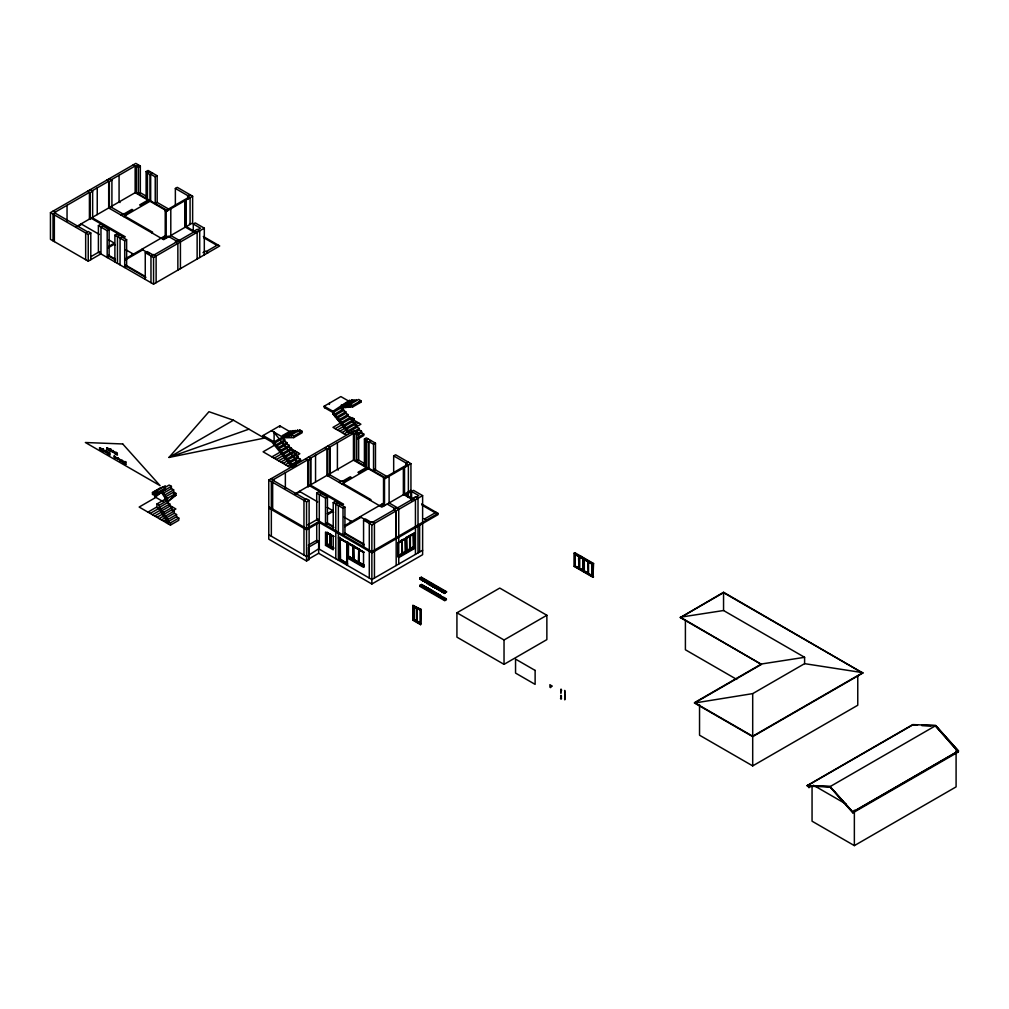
<?xml version="1.0" encoding="UTF-8"?>
<svg xmlns="http://www.w3.org/2000/svg" width="1009" height="1009" viewBox="0 0 1009 1009"><rect width="100%" height="100%" fill="white"/><g stroke="black" fill="none" stroke-linecap="round" stroke-linejoin="round"><path stroke-width="1.5" d="M268.76 480.082L268.772 539.184L306.559 561.004L306.547 501.902L268.76 480.082L354.096 430.818L358.649 433.454L358.649 460.154L356.719 461.264L356.719 434.564L354.739 433.416L354.739 460.117L366.406 466.864L366.406 440.151L364.426 439.016L364.426 465.717M306.559 561.004L309.12 559.516L309.12 528.363M318.655 541.404L308.477 547.282L308.477 559.15L318.655 553.273L318.655 541.404L316.725 540.294L308.313 545.15M319.285 521.376L306.547 528.602L268.76 506.795M346.718 565.027L346.718 557.611L348.647 556.501M114.421 452.385C113.285 454.466 114.938 450.329 113.777 451.918M121.345 460.735C120.147 462.778 122.001 458.754 120.714 460.268M443.695 597.227L446.483 599.674L444.729 600.683L419.883 586.343L419.883 585.51L421.472 584.4L441.084 595.714M444.893 600.494L446.331 598.829M116.678 457.935C118.343 460.508 115.367 457.039 117.321 458.3M560.853 690.888L561.357 690.383L560.853 691.632M560.676 691.455L561.345 691.253M560.676 695.731L561.395 695.819L560.676 695.983M560.638 696.803C561.786 696.967 560.071 698.178 561.395 696.916M561.408 696.866L560.676 696.752L561.395 696.576M561.395 697.648L561.206 698.417L560.676 697.724M419.908 578.031L419.744 578.863L444.755 593.305L446.533 591.69L421.346 577.198L419.908 578.031L444.931 592.472L446.533 591.69M444.906 592.523L444.755 593.305M852.832 812.119L958.55 751.011L935.671 725.66L830.016 786.654L852.832 812.119L830.016 786.49L807.137 785.595L830.13 786.591M958.487 751.112L935.671 725.484L912.792 724.588L807.137 785.595M444.528 593.519L444.654 593.153M560.689 690.661L561.672 690.143L561.017 689.664M560.676 697.257L561.408 697.358M564.674 691.493C564.889 685.779 564.939 704.686 564.699 698.644M422.809 579.519L423.074 580.478M424.739 580.629L424.991 581.588M424.953 582.281L425.937 582.193L425.041 582.281M426.656 581.739L427.564 582.761M427.059 583.076L427.16 583.719L427.816 583.139M427.866 583.303L427.185 583.505M429.796 584.425L429.102 584.627M431.726 585.535L430.78 585.447M432.445 585.081L432.71 586.04L434.198 585.598M432.659 586.733L433.416 586.506M433.643 586.645L432.962 586.847M434.374 586.191L435.27 587.213M438.625 589.748L438.726 590.391L439.382 589.811M440.365 591.186L441.349 591.097L440.454 591.173M442.081 590.643L442.346 591.602M442.295 592.296L443.279 592.207L442.598 592.409M440.151 595.941L440.416 596.912L441.917 596.47M444.01 591.753L444.263 592.712M443.834 597.58L441.892 597.757L442.648 596.887M163.054 486.716L154.705 491.534L154.705 497.475L157.757 494.41M163.054 492.657L160.809 491.358L167.557 501.927L173.649 495.81M330.422 539.815L330.347 540.269M154.705 497.475L165.299 489.504L165.299 485.796L156.95 490.614L156.95 494.322L154.705 495.242L152.46 494.423L152.46 492.468L160.809 487.65M167.557 501.927L175.907 495.343L175.907 493.388L173.649 492.102L165.299 496.92L167.557 498.219L175.907 493.388M561.256 690.572C560.31 690.32 561.294 687.999 561.017 689.702M560.5 698.468L561.017 699.174L561.521 698.468M444.729 599.851L419.883 585.51M564.788 693.208L564.674 692.477M203.313 236.497L219.722 245.969L153.545 284.16L100.976 253.94L100.976 227.113L103.549 225.625L100.976 224.137L98.403 225.625L98.403 252.326L100.976 253.814L88.237 261.167L50.45 239.36L50.45 212.647L135.786 163.382L140.327 166.018L140.327 192.719L146.759 196.427M54.953 212.281L89.423 192.378L89.423 219.079L92.639 217.969L92.639 191.269L90.066 189.78M91.996 190.89L108.695 181.254L108.695 207.955L163.622 239.663L192.631 222.913L192.631 196.213L177.281 187.346L175.364 188.456L175.364 205.735M111.267 179.766L135.143 165.98L135.143 192.681L167.418 211.322M87.493 191.269L90.066 192.744L92.639 191.269M109.338 181.62L111.911 180.132L111.911 206.845L109.338 208.321L109.338 181.62L106.765 180.132M133.213 164.871L135.786 166.346L138.347 164.871M150.026 171.606L147.453 173.094L147.453 199.795L148.096 199.429L136.429 192.681L136.429 165.98L138.41 167.128L140.327 166.018M146.116 198.281L146.116 171.58L148.046 170.458L157.152 175.73L157.152 202.431L169.235 209.405M147.453 173.094L150.026 174.57L152.586 173.094M167.305 210.515L150.669 200.905L150.669 174.204L155.235 176.84L157.152 175.73M75.965 226.848L135.572 192.442M77.794 226.533L81.716 224.275M136.429 192.681L135.786 193.06L135.786 166.346M140.327 192.719L138.41 193.829L138.41 167.128M121.004 215.068L123.577 213.58L126.15 215.068M50.45 212.647L88.237 234.466L90.797 232.978L90.797 259.691M124.107 213.883L131.927 209.38L132.885 209.935L125.078 214.45M148.411 199.858L139.633 204.928L140.604 205.483L149.382 200.413M123.577 216.544L150.669 200.905M107.194 230.695L109.123 229.585L109.123 256.412L107.194 257.535L107.194 230.695L98.403 225.625M157.152 202.431L155.235 203.541L155.235 176.84M114.9 261.861L114.9 235.147L116.83 234.038L119.403 235.526M190.07 194.724L187.497 196.213L190.07 197.688L190.07 224.402L189.528 223.594M162.651 239.108L165.224 237.62L165.224 210.919L189.099 197.133M165.224 210.919L166.195 211.474L192.631 196.213M90.785 256.727L99.702 251.582M109.01 246.209L114.358 243.119L108.922 239.978M108.152 247.823L114.358 244.228L115.316 244.783M114.9 235.147L124.7 240.81L126.63 239.701L126.63 266.401L145.901 277.525M107.194 257.409L109.123 256.299L115.543 260.007M151.716 232.802L152.687 232.234L124.536 215.989M132.784 253.763L131.826 254.318L132.469 254.684M125.015 258.985L166.296 235.147M125.078 260.057L142.736 249.866M193.274 231.881L193.274 224.023L195.204 222.913L204.31 228.173L204.31 254.873M145.258 279.379L145.258 252.679L147.188 251.569L152.901 254.861M126.63 266.401L124.7 267.511L124.7 240.81M154.2 254.873L175.932 242.324M178.505 240.836L195.204 231.2M197.777 229.711L200.45 228.173L193.274 224.023M145.258 252.679L153.557 257.472L204.31 228.173M203.023 252.641L205.584 251.165L208.157 252.641M206.227 251.531L217.793 244.859M233.445 420.223L168.982 457.443L208.964 411.71L233.445 420.223L264.383 438.095L168.982 457.443L248.908 429.166M164.391 487.801L169.159 485.052L171.404 486.351L171.404 488.57L163.054 493.388L163.054 490.424L160.406 491.421M165.299 488.015L156.95 492.833L154.705 491.534M154.705 495.242L163.054 490.424M156.95 494.322L165.299 489.504M163.054 491.169L171.404 486.351M292.433 467.457L271.9 442.056L263.097 436.985L263.097 435.497L279.796 425.848L289.621 431.524M163.054 493.388L165.299 494.687L173.649 489.869L173.649 493.578M335.202 415.317L343.552 410.486L343.552 409.011L335.202 413.829L324.154 407.447L324.154 406.211L340.853 396.575L348.294 400.863M156.95 503.97L165.299 499.14L167.557 500.439L159.195 505.257L156.95 503.97L156.95 507.199L159.195 508.977L168.2 523.81M147.957 512.118L156.307 507.3L158.564 508.599L150.202 513.417M284.752 439.836L276.403 444.654L276.403 446.142L284.752 441.324L284.752 439.836L282.507 438.537L282.507 435.573L290.857 430.755M159.195 505.257L159.195 507.489L167.557 502.671L169.802 503.97L169.802 506.19L161.453 511.008L161.453 508.788L169.802 503.97M282.507 435.573L284.752 436.872L284.752 435.383L293.102 430.566L293.102 432.054M263.097 435.497L274.145 441.879L282.507 437.048L271.446 430.679M284.752 435.383L286.997 436.683L286.997 435.194L295.347 430.376L295.347 431.865M274.145 441.879L274.145 443.355L284.891 437.162M286.997 435.194L289.242 436.493L289.242 435.018L297.592 430.187L299.85 431.486L299.85 430.011L302.095 431.31L302.095 432.785L293.745 437.616L282.507 437.792M324.154 406.211L332.957 411.294L349.656 400.169L349.656 401.658M152.46 514.716L160.809 509.898M289.242 435.018L291.5 436.317L291.5 434.829L299.85 430.011M341.307 406.476L343.552 407.775L343.552 404.811L351.901 399.98L354.146 401.279L354.146 399.804L345.797 404.622L345.797 407.586L341.307 404.987M274.713 445.108L263.097 451.818L289.886 467.281L292.269 465.906M332.957 412.53L341.307 407.712L343.552 409.011M154.705 516.015L162.008 511.803M351.624 405.341L348.055 407.396L348.055 404.432L356.404 399.614M291.5 434.829L293.745 436.128L302.095 431.31M345.797 406.097L348.181 404.723M343.552 407.775L345.936 406.4M352.683 405.832L350.3 407.22L350.3 404.243L358.649 399.425L360.894 400.724L360.894 402.213L352.545 407.031L348.055 404.432M163.698 512.307L172.047 507.489L172.047 509.709L163.698 514.54L163.698 512.307L161.453 511.008M345.797 407.586L350.577 404.836M156.95 517.314L162.916 513.871M278.648 447.441L286.997 442.623L286.997 444.099L278.648 448.917L278.648 447.441L276.403 446.142M350.3 404.243L352.545 405.542L360.894 400.724M159.195 518.613L163.975 515.864M172.325 511.033L175.907 508.977L169.159 505.08M332.957 411.294L332.957 414.018L337.447 416.616L345.797 411.786L345.797 413.274L337.447 418.092M165.943 515.839L174.292 511.008L174.292 513.24L165.943 518.058L165.943 515.839L163.698 514.54M280.893 450.216L289.242 445.398L289.242 446.886L280.893 451.704L280.893 450.216L278.648 448.917M161.453 519.912L166.22 517.163M271.9 456.9L280.25 452.07L282.507 453.369L274.145 458.2M163.698 521.212L167.28 519.143M335.202 413.829L335.202 416.793L339.692 419.391L348.055 414.573L348.055 416.061L339.692 420.879M168.2 519.358L176.55 514.54L176.55 516.759L168.2 521.577L168.2 519.358L165.943 518.058M283.138 453.003L291.5 448.185L291.5 449.661L283.138 454.491L283.138 453.003L280.893 451.704M165.943 522.511L168.326 521.136M276.403 459.499L283.554 455.362M340.109 423.238L332.957 427.362L346.44 435.156M337.447 416.616L337.447 419.58L341.95 422.178L350.3 417.348L350.3 418.836L341.95 423.654M285.396 455.791L293.745 450.96L293.745 452.448L285.396 457.266L285.396 455.791L283.138 454.491M349.518 418.912L351.901 417.537L354.146 418.836L354.146 420.324L360.894 424.221L356.127 426.971M168.2 521.577L170.445 522.876L178.795 518.058L178.795 520.278L170.445 525.109L139.154 507.048L155.853 497.399L163.307 501.7M278.648 460.798L284.916 457.178M292.963 452.524L295.347 451.149M335.202 428.661L342.354 424.537M351.763 420.211L354.146 418.836M339.692 419.391L339.692 422.355L344.195 424.953L352.545 420.135L352.545 421.623L344.195 426.441M280.893 462.084L286.859 458.641M295.208 453.823L297.592 452.448M287.641 458.565L295.99 453.747L295.99 455.223L287.641 460.054L287.641 458.565L285.396 457.266M337.447 429.96L343.413 426.517M351.763 421.699L354.146 420.324M283.138 463.383L287.918 460.634M296.268 455.816L299.85 453.747L290.075 448.11M339.692 431.259L343.867 428.85M354.02 422.998L356.404 421.623M341.95 422.178L341.95 425.142L346.44 427.74L354.79 422.922L354.79 424.398L346.44 429.216M289.886 461.353L298.235 456.522L298.235 458.01L289.886 462.828L289.886 461.353L287.641 460.054M285.396 464.682L288.965 462.614M341.95 432.558L346.718 429.809M355.067 424.978L358.649 422.922M344.195 424.953L344.195 427.93L348.685 430.515L357.047 425.697L357.047 427.185L348.685 432.003M287.641 465.981L291.223 463.913M344.195 433.857L348.963 431.108M292.143 464.127L300.493 459.309L300.493 460.785L292.143 465.616L292.143 464.127L289.886 462.828M355.71 432.029L359.292 429.96L359.292 428.484L350.943 433.302L346.44 430.704L346.44 427.74M273.262 479.716L307.732 459.814L307.732 486.515L310.949 485.405L310.949 458.704L308.376 457.216M305.803 458.704L308.376 460.18L310.949 458.704M327.648 449.055L330.22 447.567L330.22 474.28L327.648 475.756L327.648 449.055L325.075 447.567M351.523 432.306L354.096 433.794L356.669 432.306M357.955 433.328L361.537 431.259L361.537 432.747L357.955 434.816M356.719 434.564L358.649 433.454M357.817 437.49L363.782 434.047L363.782 435.522L357.817 438.965M364.426 439.016L366.355 437.893L375.474 443.165L375.474 469.866L373.544 470.976L373.544 444.275L368.979 441.639L368.979 468.34L385.615 477.951M366.406 466.864L365.762 467.23L365.762 440.529L368.335 439.041M365.762 440.529L368.335 442.005L370.908 440.529M373.544 444.275L375.474 443.165M294.578 494.12L353.882 459.877M296.104 493.969L300.026 491.711M354.739 460.117L354.096 460.495L354.096 433.794M268.76 508.031L306.559 529.851L319.285 522.485L371.867 552.844L438.032 514.64L438.032 513.404L371.854 551.608L316.712 519.761L316.712 493.06L319.285 491.585L321.858 493.06L319.285 494.549L319.298 549.199M339.314 482.504L341.887 481.016L344.46 482.504M306.547 501.902L309.12 500.414L309.12 527.127M342.429 481.318L350.237 476.816L351.208 477.371L343.388 481.886M366.734 467.293L357.943 472.363L358.914 472.918L367.692 467.848M341.887 483.979L368.979 468.34M393.674 473.171L393.674 455.891L395.604 454.782L410.94 463.648L410.953 497.878M325.503 498.143L327.433 497.021L327.433 523.848L325.503 524.97L325.503 498.143L316.712 493.06M333.222 529.296L333.222 502.583L335.139 501.473L337.712 502.961M405.807 466.789L405.807 463.648L408.38 462.16M380.973 506.543L383.534 505.055L383.534 478.354L407.409 464.569M383.534 478.354L384.505 478.909L410.94 463.648M307.821 524.907L318.012 519.017M327.32 513.644L332.667 510.554L327.231 507.413M327.698 514.54L332.667 511.664L333.638 512.219M333.222 502.583L343.01 508.246L344.939 507.136L344.939 533.837L364.211 544.961M325.503 524.844L327.433 523.734L333.853 527.442M370.038 500.237L370.997 499.669L342.858 483.425M327.332 544.04L330.284 545.743L326.966 544.255L327.332 532.361L327.231 544.381M351.094 521.199L350.136 521.754L350.779 522.12M344.561 525.702L383.294 503.34M333.702 548.152L330.75 546.449L330.75 534.77L333.891 536.359M344.75 526.711L361.058 517.302M410.94 490.349L381.932 507.098L327.004 475.39L327.004 448.69L310.305 458.326L310.305 485.039L343.59 504.248L342.631 504.803L309.977 485.96M410.953 491.585L404.521 495.293L404.521 467.356M411.584 500.88L411.584 491.459L413.513 490.349L422.62 495.608L422.62 522.309M363.568 546.815L363.568 520.114L365.498 519.004L371.211 522.296M330.107 541.404L330.422 540.685M344.939 533.837L343.01 534.947L343.01 508.246M326.966 544.255L327.711 543.826M325.516 545.364L333.222 549.817L333.222 536.473L325.516 532.02L325.516 545.364L327.446 544.255M339.756 537.154L339.112 537.52L339.112 559.768L340.613 559.402L346.819 563.476L346.819 542.716L347.676 542.211M340.184 538.882L340.5 559.465L347.146 563.299M330.75 546.449L333.096 547.37M372.51 522.309L394.242 509.759M396.814 508.271L413.513 498.635M416.086 497.147L418.76 495.608L411.584 491.459M363.568 520.114L371.867 524.907L422.62 495.608M363.845 566.137L347.462 556.678L347.462 542.829L348.105 542.464L348.105 556.312L363.177 565.015M348.319 543.334L348.319 556.186L353.137 558.973M352.709 545.869L353.352 545.491L353.352 559.339M353.352 546.487L353.781 559.087L352.709 559.705M339.112 559.768L347.676 563.981L347.462 564.599L347.462 557.17L364.274 566.881M348.105 556.804L358.813 562.984L358.813 549.136L358.384 562.24L353.68 559.15L353.68 546.298M358.813 549.64L359.242 562.745L358.599 563.11M347.462 556.678L348.105 556.312M352.923 559.087L348.433 556.123M424.549 518.967L436.102 512.295M400.56 540.849L403.133 539.374M409.553 535.665L412.126 534.177M399.35 541.921L402.087 540.723M402.112 540.332L406.261 538.062L406.261 551.91L397.912 556.224L402.087 553.575M412.315 534.429L406.387 537.734L406.387 551.582L414.056 547.155L414.056 533.799M399.463 541.984L406.261 538.062M405.959 537.482L414.346 533.383L414.346 547.231L405.959 551.33M398.744 542.766L415.443 533.13M397.697 556.11L405.694 551.482L405.378 538.44L405.378 551.305L402.427 553.373L402.087 540.219L402.087 554.067M413.463 546.626L410.348 548.795M413.564 546.689L413.349 533.711L413.564 546.689L410.133 548.682L410.562 549.413M409.679 535.956L409.679 548.82L406.741 550.889L413.703 546.865L413.703 533.017M410.133 549.173L413.917 546.992L414.346 533.383M398.631 556.06L406.047 551.784L406.047 537.936M397.987 557.17L414.699 547.534L414.699 532.689M398.744 557.599L415.443 547.963M422.62 550.258L371.867 579.544L318.655 548.82L306.559 556.552L268.772 534.732M318.655 553.273L371.867 583.997L422.62 554.698L422.62 523.545M419.744 578.863L421.384 577.262M419.883 586.343L421.472 585.334M412.908 605.4L421.27 609.486L420.627 624.685L412.908 620.232L412.908 605.4L420.627 609.852L420.627 624.685M421.27 609.486L420.198 610.104L420.198 623.94L413.337 619.993L413.337 606.144L420.841 609.726M419.694 622.919L413.98 619.614L414.409 606.51L414.308 619.438L416.553 621.103L416.553 608.25L417.411 607.746L416.767 621.973M412.908 620.232L414.409 619.375M456.926 612.791L499.758 588.07L546.865 615.263L546.865 639.618L504.033 664.351L456.926 637.146L456.926 612.791L504.033 639.996L546.865 615.263M574.197 553.083L574.84 552.718L593.569 563.527L592.939 577.262L574.197 566.44L574.197 553.083L592.939 563.905L592.939 577.262M579.33 556.817L579.33 568.382L583.908 570.867L583.278 571.233L574.588 566.213L574.588 553.752L583.908 558.406L582.887 558.986M574.979 565.999L574.979 554.433L579.04 556.527M578.825 556.211L579.469 555.833M579.645 568.206L579.645 556.627M589.849 561.824L593.191 563.754L592.548 576.58L583.656 571.46L584.299 558.62L588.739 561.193L587.818 561.723L584.161 559.604L584.161 571.182L592.371 575.786L592.371 564.22L588.323 561.433M574.197 566.44L575.231 565.847M574.802 553.638L574.802 566.099L588.524 573.78L588.524 561.307L584.085 558.746L584.085 571.208M578.825 568.672L579.04 556.085M583.656 558.999L592.548 564.119L593.569 563.527M583.656 571.46L584.476 570.993L588.146 573.099L587.818 561.723M588.108 574.02L588.739 573.654M592.371 575.786L592.258 564.283L588.209 561.95M723.554 592.27L680.369 617.596L761.429 664.401L680.369 617.193L723.554 610.521L804.602 657.313L804.602 663.657L752.701 693.624L694.52 703.021L752.701 736.62L862.796 673.066L723.554 592.27L723.554 610.521M680.369 617.596L723.554 592.674L862.796 673.066M694.52 703.021L761.429 664.401M699.54 704.559L699.54 735.208L752.701 765.894L857.764 705.241L857.764 676.131M807.2 785.771L912.981 724.777M807.44 785.708L808.978 787.55L812.056 785.771L812.056 821.2L854.358 845.618L956.091 786.881L956.091 751.453M956.091 750.116L956.683 749.775L935.532 726.177M958.373 750.973L852.706 811.98L852.832 812.863L830.13 787.02L808.978 786.2L808.978 787.55M852.832 812.863L958.235 752.008L935.532 725.736M422.09 584.716L420.69 585.523L422.544 584.968M423.376 585.762C420.93 586.305 424.827 587.906 424.474 586.09M429.254 584.11L429.09 584.829L429.746 584.249M430.061 583.707L428.396 583.555M431.991 584.816L430.225 584.299M425.306 586.872C422.859 587.415 426.757 589.029 426.391 587.2M427.866 588.045L426.466 588.852L428.321 588.31M429.796 589.155L428.396 589.962L430.25 589.42M439.697 589.269L437.931 588.751M440.151 589.533L441.362 589.42M433.643 591.388L432.256 592.195L434.11 591.652M435.573 592.497L434.173 593.305L436.027 592.762M437.502 593.607L436.102 594.415L437.956 593.872M444.906 592.775L445.663 591.905M439.432 594.73L438.032 595.537L439.886 594.982M444.578 598.009C442.131 598.551 446.028 600.153 445.663 598.324M172.88 496.226L175.907 495.343M564.763 697.66L564.763 696.992M804.602 657.313L761.429 663.998L694.52 702.63L752.701 736.217L862.796 672.662L804.602 663.657M358.649 402.389L360.894 402.213M561.017 691.657L561.017 691.014M561.017 692.388L560.853 692.363M561.017 693.637L560.853 693.599M156.307 494.145L158.88 493.956M912.842 724.853L917.522 724.954M921.923 725.206L935.671 725.66M921.936 725.648L931.004 726.001M422.09 578.296L420.589 578.737L421.144 579.368M423.376 579.355L424.02 579.406M425.306 580.465L425.937 580.516M423.78 580.944L423.074 581.361M423.326 581.285L423.755 580.793M427.236 581.575L427.866 581.638M425.71 582.054L425.003 582.47M431.461 585.245L430.78 585.8M435.32 587.465L434.639 588.033M435.346 587.629L434.892 587.957M437.2 588.323L436.002 587.642M437.275 588.739L436.506 588.953L437.452 588.701M436.809 589.079L437.25 588.588M442.648 590.479L443.279 590.53M438.738 590.189L439.432 589.988L438.486 590.252M431.726 590.278L430.326 591.085L432.18 590.53M444.578 591.589L445.209 591.64M443.052 592.069L442.346 592.485M103.095 450.973L103.309 448.69L103.776 451.427L102.287 450.569L102.653 449.219L103.309 449.964M124.763 461.466L125.898 461.996M125.154 463.787L125.318 461.781M125.835 462.021L125.835 464.254M115.568 454.037C116.376 451.061 115.858 451.641 116.275 454.454C114.156 454.403 114.938 450.43 115.795 453.281L115.404 453.886M124.876 462.589L124.498 461.895L125.318 462.854M146.116 171.58L148.096 172.716M175.364 188.456L188.141 195.834L188.141 198.975M109.338 178.656L111.911 180.132M194.106 231.175L186.211 226.621L186.211 199.921M194.56 232.436L185.353 227.113L185.353 200.413M203.78 237.758L216.935 245.351M120.046 202.519L119.075 201.964L119.075 175.251M180.283 241L170.798 235.526L170.798 208.813M167.898 236.081L177.004 241.328M111.267 206.467L111.911 206.845M163.622 236.699L166.195 238.187L166.195 211.474M111.267 207.211L122.934 213.946M91.996 217.591L125.28 236.812L124.309 237.367L91.668 218.524M102.905 225.991L109.123 229.585M121.975 237.001L126.63 239.701M141.777 249.311L149.521 253.776M81.073 223.897L99.399 234.479M125.721 249.677L133.428 254.129M53.023 211.171L55.583 212.647L53.023 214.135L53.023 240.836M90.797 232.978L88.237 231.502L85.664 232.978L85.664 259.691M54.953 213.025L87.594 231.868M108.619 255.264L114.963 258.922M125.305 264.888L145.473 276.542M956.683 751.112L958.235 752.008M345.797 404.622L350.3 407.22M343.552 404.811L348.055 407.396M343.552 410.486L345.797 411.786M345.797 413.274L348.055 414.573M348.055 416.061L350.3 417.348M349.656 417.726L351.901 419.025M350.3 418.836L352.545 420.135M352.545 421.623L354.79 422.922M354.79 424.398L357.047 425.697M357.047 427.185L359.292 428.484M583.694 558.519C575.193 550.561 580.263 563.917 578.825 568.218L575.08 565.935L575.231 553.386M574.588 553.752L583.316 558.746L583.278 571.233M359.292 429.96L361.537 431.259M574.979 554.433L578.939 556.59M579.216 556.88L582.988 558.923L583.316 570.312L580.869 568.912M361.537 432.747L363.782 434.047M393.674 455.891L406.45 463.27M405.807 463.648L408.38 465.124L408.38 491.837M589.559 574.562L593.569 576.883M574.802 566.099L579.04 568.546M358.157 459.864L365.069 463.863M374.402 469.248L387.935 477.068M736.734 679.41L685.401 649.771L685.401 620.661M384.391 477.989L353.453 460.117L353.453 433.416L329.577 447.201L329.577 473.902L330.22 474.28M327.648 446.092L330.22 447.567M404.521 494.057L412.567 498.698M421.636 503.932L438.032 513.404M411.558 499.114L403.663 494.549L403.663 467.848M422.09 505.194L435.245 512.786M423.906 518.601L426.466 520.076M338.356 469.954L337.397 469.399L337.397 442.686M284.752 441.324L286.997 442.623M398.593 508.435L389.108 502.961L389.108 476.261M286.997 444.099L289.242 445.398M289.242 446.886L291.5 448.185M387.179 504.071L395.314 508.776M291.5 449.661L293.745 450.96M396.159 510.869L396.159 537.57L396.171 510.869L393.598 509.394L396.171 507.905L398.744 509.394L398.744 536.094M293.745 452.448L295.99 453.747M381.944 504.134L384.505 505.623L384.505 478.909M295.99 455.223L298.235 456.522M329.577 474.646L341.244 481.381M274.145 443.355L276.403 444.654M298.235 458.01L300.493 459.309M292.143 465.616L294.388 466.915M409.995 536.145L409.995 548.997L409.919 535.691M406.312 537.784L406.741 550.889M321.215 493.439L327.433 497.021M340.285 504.437L344.939 507.136M413.703 546.865L414.699 547.534M360.087 516.747L367.831 521.212M397.912 542.375L398.341 556.476M813.418 785.216L846.173 804.123M405.378 551.305L406.261 551.91M299.383 491.333L317.709 501.914M344.031 517.112L351.737 521.565M271.333 478.607L273.906 480.082L271.333 481.57L271.333 508.271M309.12 500.414L306.547 498.938L303.974 500.414L303.974 527.127M401.658 553.815L402.301 554.193M273.262 480.461L305.904 499.304M326.929 522.7L333.273 526.357M344.964 533.105L363.795 543.977M421.346 577.842L433.365 584.69M435.573 586.078L446.533 592.283M419.744 578.271L444.755 592.712M421.838 579.683L421.699 580.402L421.144 579.885M423.112 581.159L423.969 580.919M432.747 586.733L433.605 586.481M442.383 592.296L443.241 592.043M340.437 538.289L343.085 539.815M345.734 541.341L351.826 544.86M352.355 545.163L358.977 548.984M340.5 538.692L347.247 542.464L347.247 564.22L339.756 559.894L339.756 538.138M358.813 549.136L348.433 543.271L348.319 556.186M364.06 552.163L359.128 549.451L359.027 562.858L364.274 565.898M347.033 542.59L339.541 538.264L339.541 560.02M347.462 542.829L363.845 552.289M338.368 537.948L363.53 552.478L363.53 567.31L346.718 557.611M420.059 585.207L444.893 599.548M329.111 533.597L327.143 532.462L327.143 544.154L330.094 545.856L330.094 534.165M326.966 532.575L329.918 534.278L329.918 545.957M330.75 534.77L333.702 536.473M359.128 562.303L364.06 565.027M333.891 548.038L330.939 546.336L330.939 534.656M359.027 562.366L363.845 565.154M359.746 563.527L363.618 565.759M332.907 548.518L326.475 544.81L326.475 532.941M417.297 608.301L420.412 609.978M413.337 606.144L420.198 610.104M413.98 606.762L416.553 608.25M417.297 621.166L420.412 622.83M417.196 621.229L420.198 622.957M420.627 623.701L417.196 621.721L417.196 607.872M308.477 559.15L309.12 559.516M419.984 623.575L413.551 619.867L413.551 606.018L416.982 607.998L416.982 621.847M171.404 488.57L173.649 489.869M125.898 464.354L124.145 462.753L124.801 463.598M152.46 492.468L154.705 493.767M169.802 506.19L172.047 507.489M172.047 509.709L174.292 511.008M174.292 513.24L176.55 514.54M176.55 516.759L178.795 518.058M159.195 507.489L161.453 508.788M110.195 450.872L110.082 449.257L109.628 450.619L111.116 451.477L110.725 448.765L110.309 450.947M123.123 462.677L123.01 461.063L122.543 462.425L124.044 463.282L123.577 461.378L123.237 462.753M114.912 456.484C115.001 460.117 117.637 457.329 114.484 456.295L114.358 457.67L114.282 455.526A1.286 0.744 60 0 0 114.534 456.131L114.698 456.421M108.064 453.911L108.455 453.243C107.559 450.304 106.828 454.403 108.934 454.403C108.493 451.931 109.06 450.783 108.228 454M332.957 414.018L348.685 433.492L348.685 430.515M103.208 449.787L103.095 451.036M100.244 448.236C98.592 449.724 101.695 446.445 100.559 450.241C100.471 451.162 98.277 446.092 100.244 448.135M119.806 459.549L119.314 458.969L119.806 459.7M445.171 593.153L444.263 593.229M854.358 810.189L854.358 845.618M752.701 693.624L752.701 765.894M592.762 564.006L592.762 576.467L588.323 573.453M592.548 564.119L592.548 576.58M584.299 558.62L584.299 571.081M504.033 639.996L504.033 664.351M419.63 525.285L419.63 551.986M418.016 524.97L418.016 498.257L415.443 496.781L412.87 498.257L415.443 499.745L415.443 526.446M418.016 526.206L418.016 552.907M416.881 608.061L416.881 620.913M415.443 527.682L415.443 554.395M410.348 535.451L410.348 549.3M408.38 493.073L408.38 496.214M407.737 492.707L407.737 497.412M406.602 537.86L406.602 551.709M405.618 537.683L405.618 551.532M403.449 467.974L403.449 494.675M401.759 541.959L401.759 553.386M398.744 537.33L398.744 564.031M398.151 542.615L398.265 555.53M396.171 538.806L396.171 565.519M374.44 550.119L374.427 523.419L371.867 521.93L369.294 523.419L369.294 550.119M374.44 551.355L374.44 578.069M371.867 524.907L371.867 583.997M369.294 551.355L369.294 578.069M368.335 442.005L368.335 468.718M358.712 549.199L358.712 562.063M353.137 545.617L353.137 559.465L347.891 556.438L347.891 542.59M352.923 545.743L352.923 559.591M352.545 405.542L352.545 407.031M351.901 399.98L351.901 401.468M347.676 543.775L347.676 554.647M347.146 542.527L347.033 564.346M341.307 407.712L341.307 409.2M340.184 537.885L340.184 559.654M338.368 533.496L338.368 560.209M338.356 532.26L338.356 505.559L340.928 504.071L338.356 502.583L335.783 504.071L335.783 530.772M335.795 532.02L335.795 558.721M331.129 534.543L331.129 546.235M330.334 533.685L330.334 547.042M329.401 403.184L329.401 404.42M324.797 406.589L324.797 407.825M316.725 522.574L316.725 541.429M315.552 455.299L315.552 481.999M308.376 460.18L308.376 486.893M303.986 528.363L303.986 555.064M297.592 430.187L297.592 431.675M295.94 465.83L295.94 459.89L274.107 432.457L274.107 441.362M293.745 436.128L293.745 437.616M285.358 472.729L285.358 488.444M279.796 425.848L279.796 427.337M272.657 482.34L272.657 509.041M271.345 509.52L271.345 536.22M199.706 257.535L199.706 230.821L197.133 229.346L194.56 230.821L197.133 232.31L197.133 259.01M185.139 200.539L185.139 227.239M180.434 268.659L180.422 241.946L177.861 240.47L175.289 241.946L177.861 243.434L177.861 270.135M170.445 522.876L170.445 525.109M167.557 498.219L167.557 502.671M165.299 494.687L165.299 500.628M156.13 282.684L156.118 255.983L153.557 254.495L150.972 255.983L150.984 282.684M153.557 257.472L153.557 284.172M150.026 174.57L150.026 201.283M120.046 264.825L120.046 238.124L122.619 236.636L120.046 235.147L117.473 236.636L117.473 263.336M97.242 187.863L97.242 214.564M90.066 192.744L90.066 219.445M88.237 234.466L88.237 261.167M67.048 205.294L67.048 221.009M54.347 214.904L54.347 241.605M564.674 694.457A3.96 2.283 60 0 1 564.699 696.677M120.071 459.675C120.311 463.043 119.176 458.691 120.071 459.675M100.963 449.182L101.215 450.001L100.963 448.21L100.963 449.182M108.304 449.219L108.543 450.039L108.304 448.248L108.304 449.219M102.035 449.85L101.215 449.661L101.783 448.69L102.035 449.85M109.376 449.888L108.543 449.699L109.123 448.728L109.376 449.888M551.898 686.057L550.573 687.596L549.93 687.23L549.93 684.67L551.898 686.057M106.904 448.173C108.858 448.601 106.21 450.556 107.585 449.825C105.731 448.501 107.963 446.735 106.904 448.173M105.794 452.196L105.592 450.367A1.286 0.744 60 0 0 105.844 450.96L105.794 452.196M107.08 452.347C106.929 454.958 105.756 449.673 107.08 452.246M113.134 452.234L112.932 450.405A1.286 0.744 60 0 0 113.185 451.01L113.134 452.234M118.255 459.536L118.053 457.708A1.286 0.744 60 0 0 118.305 458.313L118.255 459.536M122.291 461.87L122.089 460.028A1.286 0.744 60 0 0 122.341 460.634L122.291 461.87M105.075 451.389C103.877 452.991 103.977 448.412 105.075 451.389M112.415 451.427C111.23 453.016 111.343 448.45 112.415 451.427M273.817 432.041L274.322 433.012L273.893 431.902M109.136 453.785L109.628 454.857A1.35 0.782 60 0 0 110.132 455.072C109.64 455.046 110.448 450.443 109.136 453.785M116.476 453.823L116.968 454.895A1.35 0.782 60 0 0 117.473 455.109C116.88 454.933 117.965 450.708 116.476 453.823M122.732 443.96L85.374 442.51L160.09 485.644L122.732 443.96M535.123 670.417L515.549 659.117L515.549 673.079L535.123 684.379L535.123 670.417"/></g></svg>
